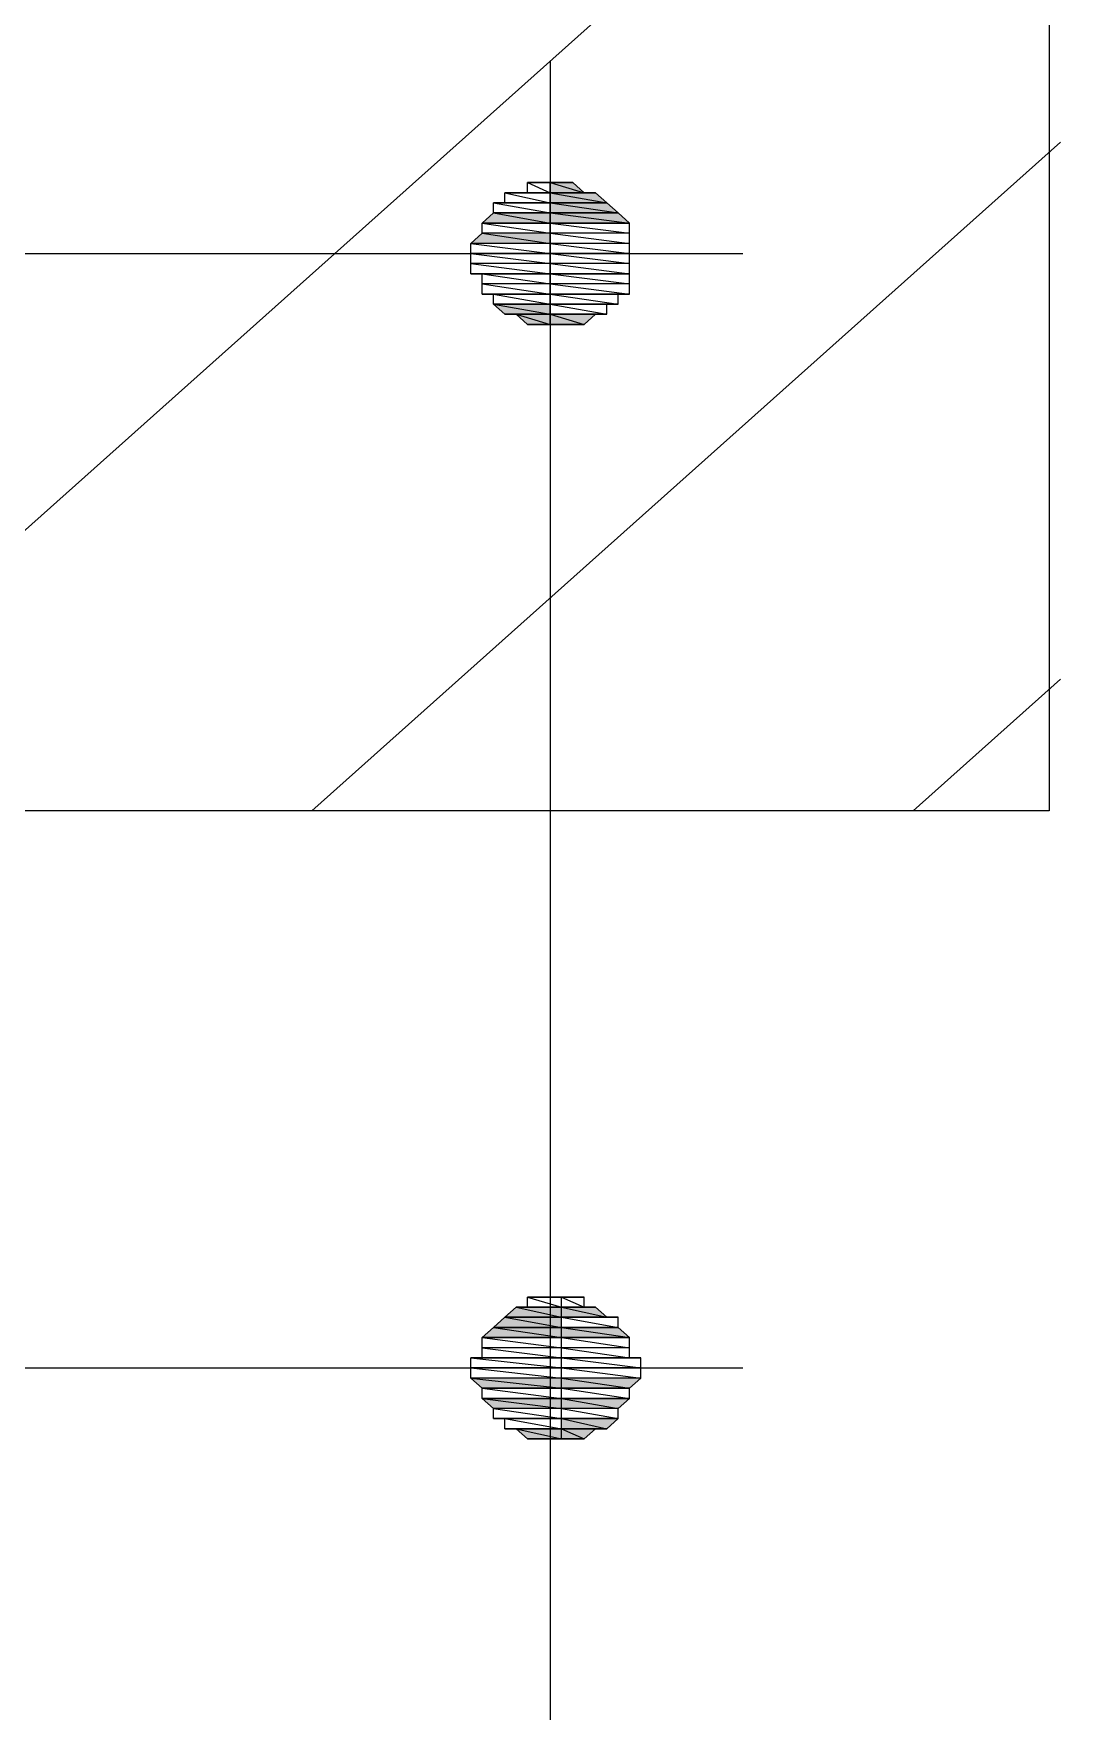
# Model space of a CAD drawing. Header units: millimetres. Extents: x 0 to 420, y 0 to 297.
# Drawn here: x 122.73 to 126.42, y 31.77 to 37.8 of the extents above; entities that cross this region are included whole.
import ezdxf

# ---------------------------------------------------------------- set-up
doc = ezdxf.new("R2010")
doc.units = ezdxf.units.MM

# ---------------------------------------------------------------- blocks, each defined once
blk = doc.blocks.new('0_TCM_4503_AIVD_AD_NOTE_BLOCK-43707740-2226')
at = {"linetype": 'Continuous'}
for points in [[(124.5903, 37.2645), (124.7125, 37.2281), (124.6718, 37.2645)], [(124.5903, 37.2281), (124.7125, 37.2281), (124.5903, 37.2645)], [(124.5903, 37.2281), (124.794, 37.1917), (124.7533, 37.2281)], [(124.5903, 37.1917), (124.794, 37.1917), (124.5903, 37.2281)], [(124.5903, 37.1917), (124.8348, 37.1554), (124.794, 37.1917)], [(124.5903, 37.1554), (124.8348, 37.1554), (124.5903, 37.1917)], [(124.3458, 37.119), (124.5903, 37.119), (124.3866, 37.1554)], [(124.3866, 37.1554), (124.5903, 37.119), (124.5903, 37.1554)], [(124.5903, 37.1554), (124.8755, 37.119), (124.8348, 37.1554)], [(124.5903, 37.119), (124.8755, 37.119), (124.5903, 37.1554)], [(124.3051, 37.0462), (124.5903, 37.0462), (124.3458, 37.0826)], [(124.3458, 37.0826), (124.5903, 37.0462), (124.5903, 37.0826)], [(124.3866, 36.8279), (124.5903, 36.7915), (124.5903, 36.8279)], [(124.4273, 36.7915), (124.5903, 36.7915), (124.3866, 36.8279)], [(124.4681, 36.7915), (124.5903, 36.7551), (124.5903, 36.7915)], [(124.5088, 36.7551), (124.5903, 36.7551), (124.4681, 36.7915)], [(124.5903, 36.7915), (124.7125, 36.7551), (124.7533, 36.7915)], [(124.5903, 36.7551), (124.7125, 36.7551), (124.5903, 36.7915)], [(124.4273, 33.1889), (124.631, 33.1889), (124.4681, 33.2253)], [(124.4681, 33.2253), (124.631, 33.1889), (124.631, 33.2253)], [(124.631, 33.2253), (124.794, 33.1889), (124.7533, 33.2253)], [(124.631, 33.1889), (124.794, 33.1889), (124.631, 33.2253)], [(124.3458, 33.1162), (124.631, 33.1162), (124.3866, 33.1526)], [(124.3866, 33.1526), (124.631, 33.1526), (124.4273, 33.1889)], [(124.3866, 33.1526), (124.631, 33.1162), (124.631, 33.1526)], [(124.4273, 33.1889), (124.631, 33.1526), (124.631, 33.1889)], [(124.631, 33.1526), (124.8755, 33.1162), (124.8348, 33.1526)], [(124.631, 33.1162), (124.8755, 33.1162), (124.631, 33.1526)], [(124.3051, 32.9706), (124.631, 32.9342), (124.631, 32.9706)], [(124.3458, 32.9342), (124.631, 32.9342), (124.3051, 32.9706)], [(124.631, 32.9706), (124.8755, 32.9342), (124.9163, 32.9706)], [(124.631, 32.9342), (124.8755, 32.9342), (124.631, 32.9706)], [(124.3458, 32.8978), (124.631, 32.8614), (124.631, 32.8978)], [(124.3866, 32.8614), (124.631, 32.8614), (124.3458, 32.8978)], [(124.631, 32.8978), (124.8348, 32.8614), (124.8755, 32.8978)], [(124.631, 32.8614), (124.8348, 32.8614), (124.631, 32.8978)], [(124.4681, 32.7887), (124.631, 32.7523), (124.631, 32.7887)], [(124.5088, 32.7523), (124.631, 32.7523), (124.4681, 32.7887)], [(124.631, 32.8251), (124.794, 32.7887), (124.8348, 32.8251)], [(124.631, 32.7887), (124.794, 32.7887), (124.631, 32.8251)], [(124.631, 32.7887), (124.7125, 32.7523), (124.7533, 32.7887)], [(124.631, 32.7523), (124.7125, 32.7523), (124.631, 32.7887)]]:
    blk.add_hatch(color=7, dxfattribs=at).paths.add_polyline_path(points)
at = {"color": 7, "linetype": 'Continuous'}
for p, q in [((121.5751, 35.0084), (126.0571, 39.0112)), ((126.3831, 39.0112), (126.3831, 35.0084)), ((124.5903, 37.7012), (124.5903, 24.2736)), ((123.7346, 35.0084), (126.4239, 37.4101)), ((124.5903, 37.2645), (124.5088, 37.2645)), ((124.5088, 37.2645), (124.5495, 37.2645)), ((124.5903, 37.2645), (124.5088, 37.2645)), ((124.5088, 37.2645), (124.5903, 37.2281)), ((124.5088, 37.2645), (124.5903, 37.2281)), ((124.5088, 37.2281), (124.5088, 37.2645)), ((124.5903, 37.2645), (124.5495, 37.2645)), ((124.5495, 37.2645), (124.5903, 37.2645)), ((124.5903, 37.2645), (124.5495, 37.2645)), ((124.5495, 37.2645), (124.5903, 37.2645)), ((124.5495, 37.2645), (124.5903, 37.2645)), ((124.5903, 37.2645), (124.631, 37.2645)), ((124.631, 37.2645), (124.5903, 37.2645)), ((124.6718, 37.2645), (124.5903, 37.2645)), ((124.5903, 37.2645), (124.6718, 37.2645)), ((124.5903, 37.2645), (124.6718, 37.2645)), ((124.6718, 37.2645), (124.5903, 37.2645)), ((124.6718, 37.2645), (124.5903, 37.2645)), ((124.5903, 37.2645), (124.6718, 37.2645)), ((124.6718, 37.2645), (124.5903, 37.2645)), ((124.5903, 37.2645), (124.631, 37.2645)), ((124.6718, 37.2645), (124.5903, 37.2645)), ((124.5903, 37.2645), (124.7125, 37.2281)), ((124.5903, 37.2645), (124.7125, 37.2281)), ((124.5903, 37.2281), (124.5903, 37.2645)), ((124.5903, 37.2281), (124.5903, 37.2645)), ((124.631, 37.2645), (124.6718, 37.2645)), ((124.7125, 37.2281), (124.6718, 37.2645)), ((124.4273, 37.1917), (124.3866, 37.1917)), ((124.3866, 37.1917), (124.5903, 37.1917)), ((124.5903, 37.1917), (124.3866, 37.1917)), ((124.3866, 37.1917), (124.5903, 37.1554)), ((124.3866, 37.1917), (124.5903, 37.1554)), ((124.3866, 37.1554), (124.3866, 37.1917)), ((124.5903, 37.2281), (124.4273, 37.2281)), ((124.4273, 37.2281), (124.4681, 37.2281)), ((124.5903, 37.2281), (124.4273, 37.2281)), ((124.4273, 37.2281), (124.5903, 37.1917)), ((124.4273, 37.2281), (124.5903, 37.1917)), ((124.4273, 37.1917), (124.4273, 37.2281)), ((124.5903, 37.1917), (124.4273, 37.1917)), ((124.5903, 37.1917), (124.4273, 37.1917)), ((124.4273, 37.1917), (124.5903, 37.1917)), ((124.5903, 37.1917), (124.4273, 37.1917)), ((124.5088, 37.2281), (124.4681, 37.2281)), ((124.4681, 37.2281), (124.5903, 37.2281)), ((124.5903, 37.2281), (124.4681, 37.2281)), ((124.4681, 37.2281), (124.5903, 37.2281)), ((124.4681, 37.2281), (124.5903, 37.2281)), ((124.5903, 37.2281), (124.5088, 37.2281)), ((124.5903, 37.2281), (124.5088, 37.2281)), ((124.5088, 37.2281), (124.5903, 37.2281)), ((124.5903, 37.2281), (124.5088, 37.2281)), ((124.7125, 37.2281), (124.5903, 37.2281)), ((124.7533, 37.2281), (124.5903, 37.2281)), ((124.5903, 37.2281), (124.7533, 37.2281)), ((124.5903, 37.2281), (124.7533, 37.2281)), ((124.7533, 37.2281), (124.5903, 37.2281)), ((124.7533, 37.2281), (124.5903, 37.2281)), ((124.5903, 37.2281), (124.7533, 37.2281)), ((124.7533, 37.2281), (124.5903, 37.2281)), ((124.5903, 37.2281), (124.7125, 37.2281)), ((124.7533, 37.2281), (124.5903, 37.2281)), ((124.5903, 37.2281), (124.794, 37.1917)), ((124.5903, 37.2281), (124.794, 37.1917)), ((124.5903, 37.1917), (124.5903, 37.2281)), ((124.5903, 37.1917), (124.5903, 37.2281)), ((124.794, 37.1917), (124.5903, 37.1917)), ((124.794, 37.1917), (124.5903, 37.1917)), ((124.5903, 37.1917), (124.794, 37.1917)), ((124.5903, 37.1917), (124.794, 37.1917)), ((124.794, 37.1917), (124.5903, 37.1917)), ((124.794, 37.1917), (124.5903, 37.1917)), ((124.5903, 37.1917), (124.8348, 37.1554)), ((124.5903, 37.1917), (124.8348, 37.1554)), ((124.5903, 37.1554), (124.5903, 37.1917)), ((124.5903, 37.1554), (124.5903, 37.1917)), ((124.7125, 37.2281), (124.7533, 37.2281)), ((124.794, 37.1917), (124.7533, 37.2281)), ((124.8348, 37.1554), (124.794, 37.1917)), ((124.3458, 37.119), (124.3866, 37.1554)), ((124.5903, 37.1554), (124.3866, 37.1554)), ((124.5903, 37.1554), (124.3866, 37.1554)), ((124.3866, 37.1554), (124.5903, 37.1554)), ((124.3866, 37.1554), (124.5903, 37.1554)), ((124.5903, 37.1554), (124.3866, 37.1554)), ((124.5903, 37.1554), (124.3866, 37.1554)), ((124.3866, 37.1554), (124.5903, 37.119)), ((124.3866, 37.1554), (124.5903, 37.119)), ((124.8348, 37.1554), (124.5903, 37.1554)), ((124.8348, 37.1554), (124.5903, 37.1554)), ((124.5903, 37.1554), (124.8348, 37.1554)), ((124.5903, 37.1554), (124.8348, 37.1554)), ((124.8348, 37.1554), (124.5903, 37.1554)), ((124.8348, 37.1554), (124.5903, 37.1554)), ((124.5903, 37.1554), (124.8755, 37.119)), ((124.5903, 37.1554), (124.8755, 37.119)), ((124.5903, 37.119), (124.5903, 37.1554)), ((124.5903, 37.119), (124.5903, 37.1554)), ((124.8755, 37.119), (124.8348, 37.1554)), ((124.3051, 37.0462), (124.3458, 37.0826)), ((124.5903, 37.119), (124.3458, 37.119)), ((124.5903, 37.119), (124.3458, 37.119)), ((124.3458, 37.119), (124.5903, 37.119)), ((124.3458, 37.119), (124.5903, 37.119)), ((124.5903, 37.119), (124.3458, 37.119)), ((124.5903, 37.119), (124.3458, 37.119)), ((124.3458, 37.119), (124.5903, 37.0826)), ((124.3458, 37.119), (124.5903, 37.0826)), ((124.3458, 37.0826), (124.3458, 37.119)), ((124.5903, 37.0826), (124.3458, 37.0826)), ((124.5903, 37.0826), (124.3458, 37.0826)), ((124.3458, 37.0826), (124.5903, 37.0462)), ((124.3458, 37.0826), (124.5903, 37.0462)), ((124.8755, 37.119), (124.5903, 37.119)), ((124.8755, 37.119), (124.5903, 37.119)), ((124.5903, 37.119), (124.8755, 37.119)), ((124.5903, 37.119), (124.8755, 37.119)), ((124.8755, 37.119), (124.5903, 37.119)), ((124.8755, 37.119), (124.5903, 37.119)), ((124.5903, 37.119), (124.8755, 37.0826)), ((124.5903, 37.119), (124.8755, 37.0826)), ((124.5903, 37.0826), (124.5903, 37.119)), ((124.5903, 37.0826), (124.5903, 37.119)), ((124.8755, 37.0826), (124.5903, 37.0826)), ((124.8755, 37.0826), (124.5903, 37.0826)), ((124.5903, 37.0826), (124.8755, 37.0462)), ((124.5903, 37.0826), (124.8755, 37.0462)), ((124.5903, 37.0462), (124.5903, 37.0826)), ((124.5903, 37.0462), (124.5903, 37.0826)), ((124.8755, 37.0826), (124.8755, 37.119)), ((124.8755, 37.0462), (124.8755, 37.0826)), ((120.5157, 37.0098), (125.283, 37.0098)), ((124.5903, 37.0462), (124.3051, 37.0462)), ((124.5903, 37.0462), (124.3051, 37.0462)), ((124.3051, 37.0462), (124.5903, 37.0098)), ((124.3051, 37.0462), (124.5903, 37.0098)), ((124.3051, 37.0098), (124.3051, 37.0462)), ((124.5903, 37.0098), (124.3051, 37.0098)), ((124.5903, 37.0098), (124.3051, 37.0098)), ((124.3051, 37.0098), (124.5903, 37.0098)), ((124.3051, 37.0098), (124.5903, 37.0098)), ((124.5903, 37.0098), (124.3051, 37.0098)), ((124.5903, 37.0098), (124.3051, 37.0098)), ((124.3051, 37.0098), (124.5903, 36.9734)), ((124.3051, 37.0098), (124.5903, 36.9734)), ((124.3051, 36.9734), (124.3051, 37.0098)), ((124.8755, 37.0462), (124.5903, 37.0462)), ((124.8755, 37.0462), (124.5903, 37.0462)), ((124.5903, 37.0462), (124.8755, 37.0098)), ((124.5903, 37.0462), (124.8755, 37.0098)), ((124.5903, 37.0098), (124.5903, 37.0462)), ((124.5903, 37.0098), (124.5903, 37.0462)), ((124.8755, 37.0098), (124.5903, 37.0098)), ((124.8755, 37.0098), (124.5903, 37.0098)), ((124.5903, 37.0098), (124.8755, 37.0098)), ((124.5903, 37.0098), (124.8755, 37.0098)), ((124.8755, 37.0098), (124.5903, 37.0098)), ((124.8755, 37.0098), (124.5903, 37.0098)), ((124.5903, 37.0098), (124.8755, 36.9734)), ((124.5903, 37.0098), (124.8755, 36.9734)), ((124.5903, 36.9734), (124.5903, 37.0098)), ((124.5903, 36.9734), (124.5903, 37.0098)), ((124.8755, 37.0098), (124.8755, 37.0462)), ((124.8755, 36.9734), (124.8755, 37.0098)), ((124.5903, 36.9734), (124.3051, 36.9734)), ((124.5903, 36.9734), (124.3051, 36.9734)), ((124.3051, 36.9734), (124.5903, 36.937)), ((124.3051, 36.9734), (124.5903, 36.937)), ((124.3051, 36.937), (124.3051, 36.9734)), ((124.8755, 36.9734), (124.5903, 36.9734)), ((124.8755, 36.9734), (124.5903, 36.9734)), ((124.5903, 36.9734), (124.8755, 36.937)), ((124.5903, 36.9734), (124.8755, 36.937)), ((124.5903, 36.937), (124.5903, 36.9734)), ((124.5903, 36.937), (124.5903, 36.9734)), ((124.8755, 36.937), (124.8755, 36.9734)), ((124.5903, 36.937), (124.3051, 36.937)), ((124.5903, 36.937), (124.3051, 36.937)), ((124.3051, 36.937), (124.3458, 36.937)), ((124.3051, 36.937), (124.5903, 36.937)), ((124.5903, 36.937), (124.3051, 36.937)), ((124.5903, 36.937), (124.3458, 36.937)), ((124.3458, 36.937), (124.5903, 36.9006)), ((124.3458, 36.937), (124.5903, 36.9006)), ((124.3458, 36.9006), (124.3458, 36.937)), ((124.3458, 36.937), (124.5903, 36.937)), ((124.5903, 36.9006), (124.3458, 36.9006)), ((124.5903, 36.9006), (124.3458, 36.9006)), ((124.3458, 36.9006), (124.5903, 36.8642)), ((124.3458, 36.9006), (124.5903, 36.8642)), ((124.3458, 36.8642), (124.3458, 36.9006)), ((124.5903, 36.9006), (124.5903, 36.937)), ((124.8755, 36.937), (124.5903, 36.937)), ((124.8755, 36.937), (124.5903, 36.937)), ((124.5903, 36.937), (124.8755, 36.937)), ((124.5903, 36.937), (124.8755, 36.937)), ((124.8755, 36.937), (124.5903, 36.937)), ((124.8755, 36.937), (124.5903, 36.937)), ((124.5903, 36.937), (124.8755, 36.9006)), ((124.5903, 36.937), (124.8755, 36.9006)), ((124.5903, 36.9006), (124.5903, 36.937)), ((124.5903, 36.8642), (124.5903, 36.9006)), ((124.8755, 36.9006), (124.5903, 36.9006)), ((124.8755, 36.9006), (124.5903, 36.9006)), ((124.5903, 36.9006), (124.8755, 36.8642)), ((124.5903, 36.9006), (124.8755, 36.8642)), ((124.5903, 36.8642), (124.5903, 36.9006)), ((124.8755, 36.9006), (124.8755, 36.937)), ((124.8755, 36.8642), (124.8755, 36.9006)), ((124.5903, 36.8642), (124.3458, 36.8642)), ((124.5903, 36.8642), (124.3458, 36.8642)), ((124.3458, 36.8642), (124.3866, 36.8642)), ((124.3458, 36.8642), (124.5903, 36.8642)), ((124.5903, 36.8642), (124.3458, 36.8642)), ((124.3866, 36.8642), (124.5903, 36.8642)), ((124.5903, 36.8642), (124.3866, 36.8642)), ((124.3866, 36.8642), (124.5903, 36.8279)), ((124.3866, 36.8642), (124.5903, 36.8279)), ((124.3866, 36.8279), (124.3866, 36.8642)), ((124.5903, 36.8279), (124.3866, 36.8279)), ((124.5903, 36.8279), (124.3866, 36.8279)), ((124.3866, 36.8279), (124.5903, 36.8279)), ((124.3866, 36.8279), (124.5903, 36.8279)), ((124.5903, 36.8279), (124.3866, 36.8279)), ((124.5903, 36.8279), (124.3866, 36.8279)), ((124.3866, 36.8279), (124.5903, 36.7915)), ((124.3866, 36.8279), (124.5903, 36.7915)), ((124.4273, 36.7915), (124.3866, 36.8279)), ((124.5903, 36.8279), (124.5903, 36.8642)), ((124.8755, 36.8642), (124.5903, 36.8642)), ((124.8348, 36.8642), (124.5903, 36.8642)), ((124.5903, 36.8642), (124.8348, 36.8642)), ((124.8348, 36.8642), (124.5903, 36.8642)), ((124.5903, 36.8642), (124.8755, 36.8642)), ((124.8348, 36.8642), (124.5903, 36.8642)), ((124.5903, 36.8642), (124.8348, 36.8279)), ((124.5903, 36.8642), (124.8348, 36.8279)), ((124.5903, 36.8279), (124.5903, 36.8642)), ((124.5903, 36.7915), (124.5903, 36.8279)), ((124.8348, 36.8279), (124.5903, 36.8279)), ((124.794, 36.8279), (124.5903, 36.8279)), ((124.5903, 36.8279), (124.794, 36.8279)), ((124.794, 36.8279), (124.5903, 36.8279)), ((124.5903, 36.8279), (124.8348, 36.8279)), ((124.794, 36.8279), (124.5903, 36.8279)), ((124.5903, 36.8279), (124.794, 36.7915)), ((124.5903, 36.8279), (124.794, 36.7915)), ((124.5903, 36.7915), (124.5903, 36.8279)), ((124.8348, 36.8279), (124.794, 36.8279)), ((124.794, 36.7915), (124.794, 36.8279)), ((124.8755, 36.8642), (124.8348, 36.8642)), ((124.8348, 36.8279), (124.8348, 36.8642)), ((124.5903, 36.7915), (124.4273, 36.7915)), ((124.5903, 36.7915), (124.4273, 36.7915)), ((124.4273, 36.7915), (124.5903, 36.7915)), ((124.4273, 36.7915), (124.5903, 36.7915)), ((124.5903, 36.7915), (124.4273, 36.7915)), ((124.5903, 36.7915), (124.4273, 36.7915)), ((124.4273, 36.7915), (124.5903, 36.7915)), ((124.4273, 36.7915), (124.5903, 36.7915)), ((124.4681, 36.7915), (124.4273, 36.7915)), ((124.5903, 36.7915), (124.4681, 36.7915)), ((124.5903, 36.7915), (124.4681, 36.7915)), ((124.4681, 36.7915), (124.5903, 36.7551)), ((124.4681, 36.7915), (124.5903, 36.7551)), ((124.5088, 36.7551), (124.4681, 36.7915)), ((124.5903, 36.7551), (124.5903, 36.7915)), ((124.794, 36.7915), (124.5903, 36.7915)), ((124.7533, 36.7915), (124.5903, 36.7915)), ((124.5903, 36.7915), (124.7533, 36.7915)), ((124.5903, 36.7915), (124.7533, 36.7915)), ((124.7533, 36.7915), (124.5903, 36.7915)), ((124.7533, 36.7915), (124.5903, 36.7915)), ((124.5903, 36.7915), (124.7533, 36.7915)), ((124.7533, 36.7915), (124.5903, 36.7915)), ((124.5903, 36.7915), (124.794, 36.7915)), ((124.7533, 36.7915), (124.5903, 36.7915)), ((124.5903, 36.7915), (124.7125, 36.7551)), ((124.5903, 36.7915), (124.7125, 36.7551)), ((124.5903, 36.7551), (124.5903, 36.7915)), ((124.7125, 36.7551), (124.7533, 36.7915)), ((124.794, 36.7915), (124.7533, 36.7915)), ((124.5903, 36.7551), (124.5088, 36.7551)), ((124.5903, 36.7551), (124.5088, 36.7551)), ((124.5088, 36.7551), (124.5903, 36.7551)), ((124.5088, 36.7551), (124.5903, 36.7551)), ((124.5903, 36.7551), (124.5088, 36.7551)), ((124.5903, 36.7551), (124.5088, 36.7551)), ((124.5088, 36.7551), (124.5903, 36.7551)), ((124.5088, 36.7551), (124.5903, 36.7551)), ((124.5495, 36.7551), (124.5088, 36.7551)), ((124.5903, 36.7551), (124.5495, 36.7551)), ((124.5495, 36.7551), (124.5903, 36.7551)), ((124.5903, 36.7551), (124.5495, 36.7551)), ((124.5903, 36.7551), (124.5495, 36.7551)), ((124.5495, 36.7551), (124.5903, 36.7551)), ((124.7125, 36.7551), (124.5903, 36.7551)), ((124.6718, 36.7551), (124.5903, 36.7551)), ((124.5903, 36.7551), (124.6718, 36.7551)), ((124.5903, 36.7551), (124.6718, 36.7551)), ((124.6718, 36.7551), (124.5903, 36.7551)), ((124.6718, 36.7551), (124.5903, 36.7551)), ((124.5903, 36.7551), (124.6718, 36.7551)), ((124.6718, 36.7551), (124.5903, 36.7551)), ((124.5903, 36.7551), (124.7125, 36.7551)), ((124.5903, 36.7551), (124.631, 36.7551)), ((124.631, 36.7551), (124.5903, 36.7551)), ((124.631, 36.7551), (124.5903, 36.7551)), ((124.5903, 36.7551), (124.631, 36.7551)), ((124.631, 36.7551), (124.5903, 36.7551)), ((124.5903, 36.7551), (124.6718, 36.7551)), ((124.6718, 36.7551), (124.631, 36.7551)), ((124.7125, 36.7551), (124.6718, 36.7551)), ((125.8942, 35.0084), (126.4239, 35.4815)), ((126.3831, 35.0084), (119.2526, 35.0084)), ((124.4273, 33.1889), (124.4681, 33.2253)), ((124.5088, 33.2253), (124.4681, 33.2253)), ((124.4681, 33.2253), (124.631, 33.2253)), ((124.631, 33.2253), (124.4681, 33.2253)), ((124.4681, 33.2253), (124.631, 33.2253)), ((124.631, 33.2253), (124.4681, 33.2253)), ((124.4681, 33.2253), (124.631, 33.2253)), ((124.631, 33.2253), (124.4681, 33.2253)), ((124.4681, 33.2253), (124.631, 33.1889)), ((124.4681, 33.2253), (124.631, 33.1889)), ((124.631, 33.2617), (124.5088, 33.2617)), ((124.5088, 33.2617), (124.5495, 33.2617)), ((124.631, 33.2617), (124.5088, 33.2617)), ((124.5088, 33.2617), (124.631, 33.2253)), ((124.5088, 33.2617), (124.631, 33.2253)), ((124.5088, 33.2253), (124.5088, 33.2617)), ((124.631, 33.2253), (124.5088, 33.2253)), ((124.631, 33.2253), (124.5088, 33.2253)), ((124.5088, 33.2253), (124.631, 33.2253)), ((124.631, 33.2253), (124.5088, 33.2253)), ((124.631, 33.2617), (124.5495, 33.2617)), ((124.5495, 33.2617), (124.5903, 33.2617)), ((124.631, 33.2617), (124.5495, 33.2617)), ((124.5495, 33.2617), (124.631, 33.2617)), ((124.5495, 33.2617), (124.631, 33.2617)), ((124.5903, 33.2617), (124.631, 33.2617)), ((124.631, 33.2617), (124.5903, 33.2617)), ((124.5903, 33.2617), (124.631, 33.2617)), ((124.5903, 33.2617), (124.631, 33.2617)), ((124.631, 33.2617), (124.5903, 33.2617)), ((124.631, 33.2253), (124.631, 33.2617)), ((124.631, 33.2617), (124.6718, 33.2617)), ((124.6718, 33.2617), (124.631, 33.2617)), ((124.6718, 33.2617), (124.631, 33.2617)), ((124.631, 33.2617), (124.6718, 33.2617)), ((124.7125, 33.2617), (124.631, 33.2617)), ((124.631, 33.2617), (124.7125, 33.2617)), ((124.7125, 33.2617), (124.631, 33.2617)), ((124.631, 33.2617), (124.6718, 33.2617)), ((124.7125, 33.2617), (124.631, 33.2617)), ((124.631, 33.2617), (124.7125, 33.2253)), ((124.631, 33.2617), (124.7125, 33.2253)), ((124.631, 33.2253), (124.631, 33.2617)), ((124.7533, 33.2253), (124.631, 33.2253)), ((124.631, 33.2253), (124.7125, 33.2253)), ((124.7533, 33.2253), (124.631, 33.2253)), ((124.631, 33.2253), (124.794, 33.1889)), ((124.631, 33.2253), (124.794, 33.1889)), ((124.631, 33.1889), (124.631, 33.2253)), ((124.631, 33.1889), (124.631, 33.2253)), ((124.7125, 33.2253), (124.631, 33.2253)), ((124.7533, 33.2253), (124.631, 33.2253)), ((124.631, 33.2253), (124.7533, 33.2253)), ((124.631, 33.2253), (124.7533, 33.2253)), ((124.7533, 33.2253), (124.631, 33.2253)), ((124.7533, 33.2253), (124.631, 33.2253)), ((124.631, 33.2253), (124.7533, 33.2253)), ((124.6718, 33.2617), (124.7125, 33.2617)), ((124.7125, 33.2253), (124.7125, 33.2617)), ((124.7125, 33.2253), (124.7533, 33.2253)), ((124.794, 33.1889), (124.7533, 33.2253)), ((124.3458, 33.1162), (124.3866, 33.1526)), ((124.3866, 33.1526), (124.4273, 33.1889)), ((124.631, 33.1526), (124.3866, 33.1526)), ((124.631, 33.1526), (124.3866, 33.1526)), ((124.3866, 33.1526), (124.631, 33.1526)), ((124.3866, 33.1526), (124.631, 33.1526)), ((124.631, 33.1526), (124.3866, 33.1526)), ((124.631, 33.1526), (124.3866, 33.1526)), ((124.3866, 33.1526), (124.631, 33.1162)), ((124.3866, 33.1526), (124.631, 33.1162)), ((124.631, 33.1889), (124.4273, 33.1889)), ((124.631, 33.1889), (124.4273, 33.1889)), ((124.4273, 33.1889), (124.631, 33.1889)), ((124.4273, 33.1889), (124.631, 33.1889)), ((124.631, 33.1889), (124.4273, 33.1889)), ((124.631, 33.1889), (124.4273, 33.1889)), ((124.4273, 33.1889), (124.631, 33.1526)), ((124.4273, 33.1889), (124.631, 33.1526)), ((124.794, 33.1889), (124.631, 33.1889)), ((124.8348, 33.1889), (124.631, 33.1889)), ((124.631, 33.1889), (124.8348, 33.1889)), ((124.8348, 33.1889), (124.631, 33.1889)), ((124.631, 33.1889), (124.794, 33.1889)), ((124.8348, 33.1889), (124.631, 33.1889)), ((124.631, 33.1889), (124.8348, 33.1526)), ((124.631, 33.1889), (124.8348, 33.1526)), ((124.631, 33.1526), (124.631, 33.1889)), ((124.631, 33.1526), (124.631, 33.1889)), ((124.8348, 33.1526), (124.631, 33.1526)), ((124.8348, 33.1526), (124.631, 33.1526)), ((124.631, 33.1526), (124.8348, 33.1526)), ((124.631, 33.1526), (124.8348, 33.1526)), ((124.8348, 33.1526), (124.631, 33.1526)), ((124.8348, 33.1526), (124.631, 33.1526)), ((124.631, 33.1526), (124.8755, 33.1162)), ((124.631, 33.1526), (124.8755, 33.1162)), ((124.631, 33.1162), (124.631, 33.1526)), ((124.631, 33.1162), (124.631, 33.1526)), ((124.794, 33.1889), (124.8348, 33.1889)), ((124.8348, 33.1526), (124.8348, 33.1889)), ((124.8755, 33.1162), (124.8348, 33.1526)), ((124.631, 33.1162), (124.3458, 33.1162)), ((124.631, 33.1162), (124.3458, 33.1162)), ((124.3458, 33.1162), (124.631, 33.1162)), ((124.3458, 33.1162), (124.631, 33.1162)), ((124.631, 33.1162), (124.3458, 33.1162)), ((124.631, 33.1162), (124.3458, 33.1162)), ((124.3458, 33.1162), (124.631, 33.0798)), ((124.3458, 33.1162), (124.631, 33.0798)), ((124.3458, 33.0798), (124.3458, 33.1162)), ((124.8755, 33.1162), (124.631, 33.1162)), ((124.8755, 33.1162), (124.631, 33.1162)), ((124.631, 33.1162), (124.8755, 33.1162)), ((124.631, 33.1162), (124.8755, 33.1162)), ((124.8755, 33.1162), (124.631, 33.1162)), ((124.8755, 33.1162), (124.631, 33.1162)), ((124.631, 33.1162), (124.8755, 33.0798)), ((124.631, 33.1162), (124.8755, 33.0798)), ((124.631, 33.0798), (124.631, 33.1162)), ((124.631, 33.0798), (124.631, 33.1162)), ((124.8755, 33.0798), (124.8755, 33.1162)), ((124.3458, 33.0434), (124.3051, 33.0434)), ((124.3051, 33.0434), (124.631, 33.0434)), ((124.631, 33.0434), (124.3051, 33.0434)), ((124.3051, 33.0434), (124.631, 33.007)), ((124.3051, 33.0434), (124.631, 33.007)), ((124.3051, 33.007), (124.3051, 33.0434)), ((124.631, 33.0798), (124.3458, 33.0798)), ((124.631, 33.0798), (124.3458, 33.0798)), ((124.3458, 33.0798), (124.631, 33.0434)), ((124.3458, 33.0798), (124.631, 33.0434)), ((124.3458, 33.0434), (124.3458, 33.0798)), ((124.631, 33.0434), (124.3458, 33.0434)), ((124.631, 33.0434), (124.3458, 33.0434)), ((124.3458, 33.0434), (124.631, 33.0434)), ((124.631, 33.0434), (124.3458, 33.0434)), ((124.8755, 33.0798), (124.631, 33.0798)), ((124.8755, 33.0798), (124.631, 33.0798)), ((124.631, 33.0798), (124.8755, 33.0434)), ((124.631, 33.0798), (124.8755, 33.0434)), ((124.631, 33.0434), (124.631, 33.0798)), ((124.631, 33.0434), (124.631, 33.0798)), ((124.8755, 33.0434), (124.631, 33.0434)), ((124.9163, 33.0434), (124.631, 33.0434)), ((124.631, 33.0434), (124.9163, 33.0434)), ((124.9163, 33.0434), (124.631, 33.0434)), ((124.631, 33.0434), (124.8755, 33.0434)), ((124.9163, 33.0434), (124.631, 33.0434)), ((124.631, 33.0434), (124.9163, 33.007)), ((124.631, 33.0434), (124.9163, 33.007)), ((124.631, 33.007), (124.631, 33.0434)), ((124.631, 33.007), (124.631, 33.0434)), ((124.8755, 33.0434), (124.8755, 33.0798)), ((124.8755, 33.0434), (124.9163, 33.0434)), ((124.9163, 33.007), (124.9163, 33.0434)), ((120.5157, 33.007), (125.283, 33.007)), ((124.631, 33.007), (124.3051, 33.007)), ((124.631, 33.007), (124.3051, 33.007)), ((124.3051, 33.007), (124.631, 32.9706)), ((124.3051, 33.007), (124.631, 32.9706)), ((124.3051, 32.9706), (124.3051, 33.007)), ((124.631, 32.9706), (124.3051, 32.9706)), ((124.631, 32.9706), (124.3051, 32.9706)), ((124.3051, 32.9706), (124.631, 32.9342)), ((124.3051, 32.9706), (124.631, 32.9342)), ((124.3458, 32.9342), (124.3051, 32.9706)), ((124.9163, 33.007), (124.631, 33.007)), ((124.9163, 33.007), (124.631, 33.007)), ((124.631, 33.007), (124.9163, 32.9706)), ((124.631, 33.007), (124.9163, 32.9706)), ((124.631, 32.9706), (124.631, 33.007)), ((124.631, 32.9706), (124.631, 33.007)), ((124.9163, 32.9706), (124.631, 32.9706)), ((124.9163, 32.9706), (124.631, 32.9706)), ((124.631, 32.9706), (124.8755, 32.9342)), ((124.631, 32.9706), (124.8755, 32.9342)), ((124.631, 32.9342), (124.631, 32.9706)), ((124.631, 32.9342), (124.631, 32.9706)), ((124.8755, 32.9342), (124.9163, 32.9706)), ((124.9163, 32.9706), (124.9163, 33.007)), ((124.631, 32.9342), (124.3458, 32.9342)), ((124.631, 32.9342), (124.3458, 32.9342)), ((124.3458, 32.9342), (124.631, 32.9342)), ((124.3458, 32.9342), (124.631, 32.9342)), ((124.631, 32.9342), (124.3458, 32.9342)), ((124.631, 32.9342), (124.3458, 32.9342)), ((124.3458, 32.9342), (124.631, 32.8978)), ((124.3458, 32.9342), (124.631, 32.8978)), ((124.3458, 32.8978), (124.3458, 32.9342)), ((124.8755, 32.9342), (124.631, 32.9342)), ((124.8755, 32.9342), (124.631, 32.9342)), ((124.631, 32.9342), (124.8755, 32.9342)), ((124.631, 32.9342), (124.8755, 32.9342)), ((124.8755, 32.9342), (124.631, 32.9342)), ((124.8755, 32.9342), (124.631, 32.9342)), ((124.631, 32.9342), (124.8755, 32.8978)), ((124.631, 32.9342), (124.8755, 32.8978)), ((124.631, 32.8978), (124.631, 32.9342)), ((124.631, 32.8978), (124.631, 32.9342)), ((124.8755, 32.8978), (124.8755, 32.9342)), ((124.631, 32.8978), (124.3458, 32.8978)), ((124.631, 32.8978), (124.3458, 32.8978)), ((124.3458, 32.8978), (124.631, 32.8978)), ((124.3458, 32.8978), (124.631, 32.8978)), ((124.631, 32.8978), (124.3458, 32.8978)), ((124.631, 32.8978), (124.3458, 32.8978)), ((124.3458, 32.8978), (124.631, 32.8614)), ((124.3458, 32.8978), (124.631, 32.8614)), ((124.3866, 32.8614), (124.3458, 32.8978)), ((124.631, 32.8614), (124.3866, 32.8614)), ((124.631, 32.8614), (124.3866, 32.8614)), ((124.3866, 32.8614), (124.631, 32.8251)), ((124.3866, 32.8614), (124.631, 32.8251)), ((124.3866, 32.8251), (124.3866, 32.8614)), ((124.8755, 32.8978), (124.631, 32.8978)), ((124.8755, 32.8978), (124.631, 32.8978)), ((124.631, 32.8978), (124.8755, 32.8978)), ((124.631, 32.8978), (124.8755, 32.8978)), ((124.8755, 32.8978), (124.631, 32.8978)), ((124.8755, 32.8978), (124.631, 32.8978)), ((124.631, 32.8978), (124.8348, 32.8614)), ((124.631, 32.8978), (124.8348, 32.8614)), ((124.631, 32.8614), (124.631, 32.8978)), ((124.631, 32.8614), (124.631, 32.8978)), ((124.8348, 32.8614), (124.631, 32.8614)), ((124.8348, 32.8614), (124.631, 32.8614)), ((124.631, 32.8614), (124.8348, 32.8251)), ((124.631, 32.8614), (124.8348, 32.8251)), ((124.631, 32.8251), (124.631, 32.8614)), ((124.631, 32.8251), (124.631, 32.8614)), ((124.8348, 32.8614), (124.8755, 32.8978)), ((124.8348, 32.8251), (124.8348, 32.8614)), ((124.631, 32.8251), (124.3866, 32.8251)), ((124.631, 32.8251), (124.3866, 32.8251)), ((124.3866, 32.8251), (124.4273, 32.8251)), ((124.3866, 32.8251), (124.631, 32.8251)), ((124.631, 32.8251), (124.3866, 32.8251)), ((124.4273, 32.8251), (124.631, 32.8251)), ((124.631, 32.8251), (124.4273, 32.8251)), ((124.4273, 32.8251), (124.631, 32.7887)), ((124.4273, 32.8251), (124.631, 32.7887)), ((124.4273, 32.7887), (124.4273, 32.8251)), ((124.631, 32.7887), (124.4273, 32.7887)), ((124.631, 32.7887), (124.4273, 32.7887)), ((124.4273, 32.7887), (124.4681, 32.7887)), ((124.4273, 32.7887), (124.631, 32.7887)), ((124.631, 32.7887), (124.4273, 32.7887)), ((124.4681, 32.7887), (124.631, 32.7887)), ((124.631, 32.7887), (124.4681, 32.7887)), ((124.4681, 32.7887), (124.631, 32.7887)), ((124.631, 32.7887), (124.4681, 32.7887)), ((124.4681, 32.7887), (124.631, 32.7887)), ((124.631, 32.7887), (124.4681, 32.7887)), ((124.4681, 32.7887), (124.631, 32.7523)), ((124.4681, 32.7887), (124.631, 32.7523)), ((124.5088, 32.7523), (124.4681, 32.7887)), ((124.8348, 32.8251), (124.631, 32.8251)), ((124.8348, 32.8251), (124.631, 32.8251)), ((124.631, 32.8251), (124.8348, 32.8251)), ((124.631, 32.8251), (124.8348, 32.8251)), ((124.8348, 32.8251), (124.631, 32.8251)), ((124.8348, 32.8251), (124.631, 32.8251)), ((124.631, 32.8251), (124.794, 32.7887)), ((124.631, 32.8251), (124.794, 32.7887)), ((124.631, 32.7887), (124.631, 32.8251)), ((124.631, 32.7887), (124.631, 32.8251)), ((124.794, 32.7887), (124.631, 32.7887)), ((124.7533, 32.7887), (124.631, 32.7887)), ((124.631, 32.7887), (124.7533, 32.7887)), ((124.631, 32.7887), (124.7533, 32.7887)), ((124.7533, 32.7887), (124.631, 32.7887)), ((124.7533, 32.7887), (124.631, 32.7887)), ((124.631, 32.7887), (124.7533, 32.7887)), ((124.7533, 32.7887), (124.631, 32.7887)), ((124.631, 32.7887), (124.794, 32.7887)), ((124.7533, 32.7887), (124.631, 32.7887)), ((124.631, 32.7887), (124.7125, 32.7523)), ((124.631, 32.7887), (124.7125, 32.7523)), ((124.631, 32.7523), (124.631, 32.7887)), ((124.631, 32.7523), (124.631, 32.7887)), ((124.7125, 32.7523), (124.7533, 32.7887)), ((124.794, 32.7887), (124.7533, 32.7887)), ((124.794, 32.7887), (124.8348, 32.8251)), ((124.631, 32.7523), (124.5088, 32.7523)), ((124.631, 32.7523), (124.5088, 32.7523)), ((124.5088, 32.7523), (124.631, 32.7523)), ((124.5088, 32.7523), (124.631, 32.7523)), ((124.631, 32.7523), (124.5088, 32.7523)), ((124.631, 32.7523), (124.5088, 32.7523)), ((124.5088, 32.7523), (124.631, 32.7523)), ((124.5088, 32.7523), (124.631, 32.7523)), ((124.5495, 32.7523), (124.5088, 32.7523)), ((124.631, 32.7523), (124.5495, 32.7523)), ((124.5495, 32.7523), (124.631, 32.7523)), ((124.631, 32.7523), (124.5495, 32.7523)), ((124.5903, 32.7523), (124.5495, 32.7523)), ((124.5495, 32.7523), (124.631, 32.7523)), ((124.631, 32.7523), (124.5903, 32.7523)), ((124.5903, 32.7523), (124.631, 32.7523)), ((124.631, 32.7523), (124.5903, 32.7523)), ((124.7125, 32.7523), (124.631, 32.7523)), ((124.7125, 32.7523), (124.631, 32.7523)), ((124.631, 32.7523), (124.7125, 32.7523)), ((124.631, 32.7523), (124.7125, 32.7523)), ((124.7125, 32.7523), (124.631, 32.7523)), ((124.6718, 32.7523), (124.631, 32.7523)), ((124.631, 32.7523), (124.6718, 32.7523)), ((124.6718, 32.7523), (124.631, 32.7523)), ((124.631, 32.7523), (124.7125, 32.7523)), ((124.631, 32.7523), (124.6718, 32.7523)), ((124.6718, 32.7523), (124.631, 32.7523)), ((124.7125, 32.7523), (124.6718, 32.7523))]:
    blk.add_line(p, q, dxfattribs=at)

msp = doc.modelspace()

# ---------------------------------------------------------------- block references
msp.add_blockref('0_TCM_4503_AIVD_AD_NOTE_BLOCK-43707740-2226', (0, 0))

doc.saveas('drawing.dxf')
